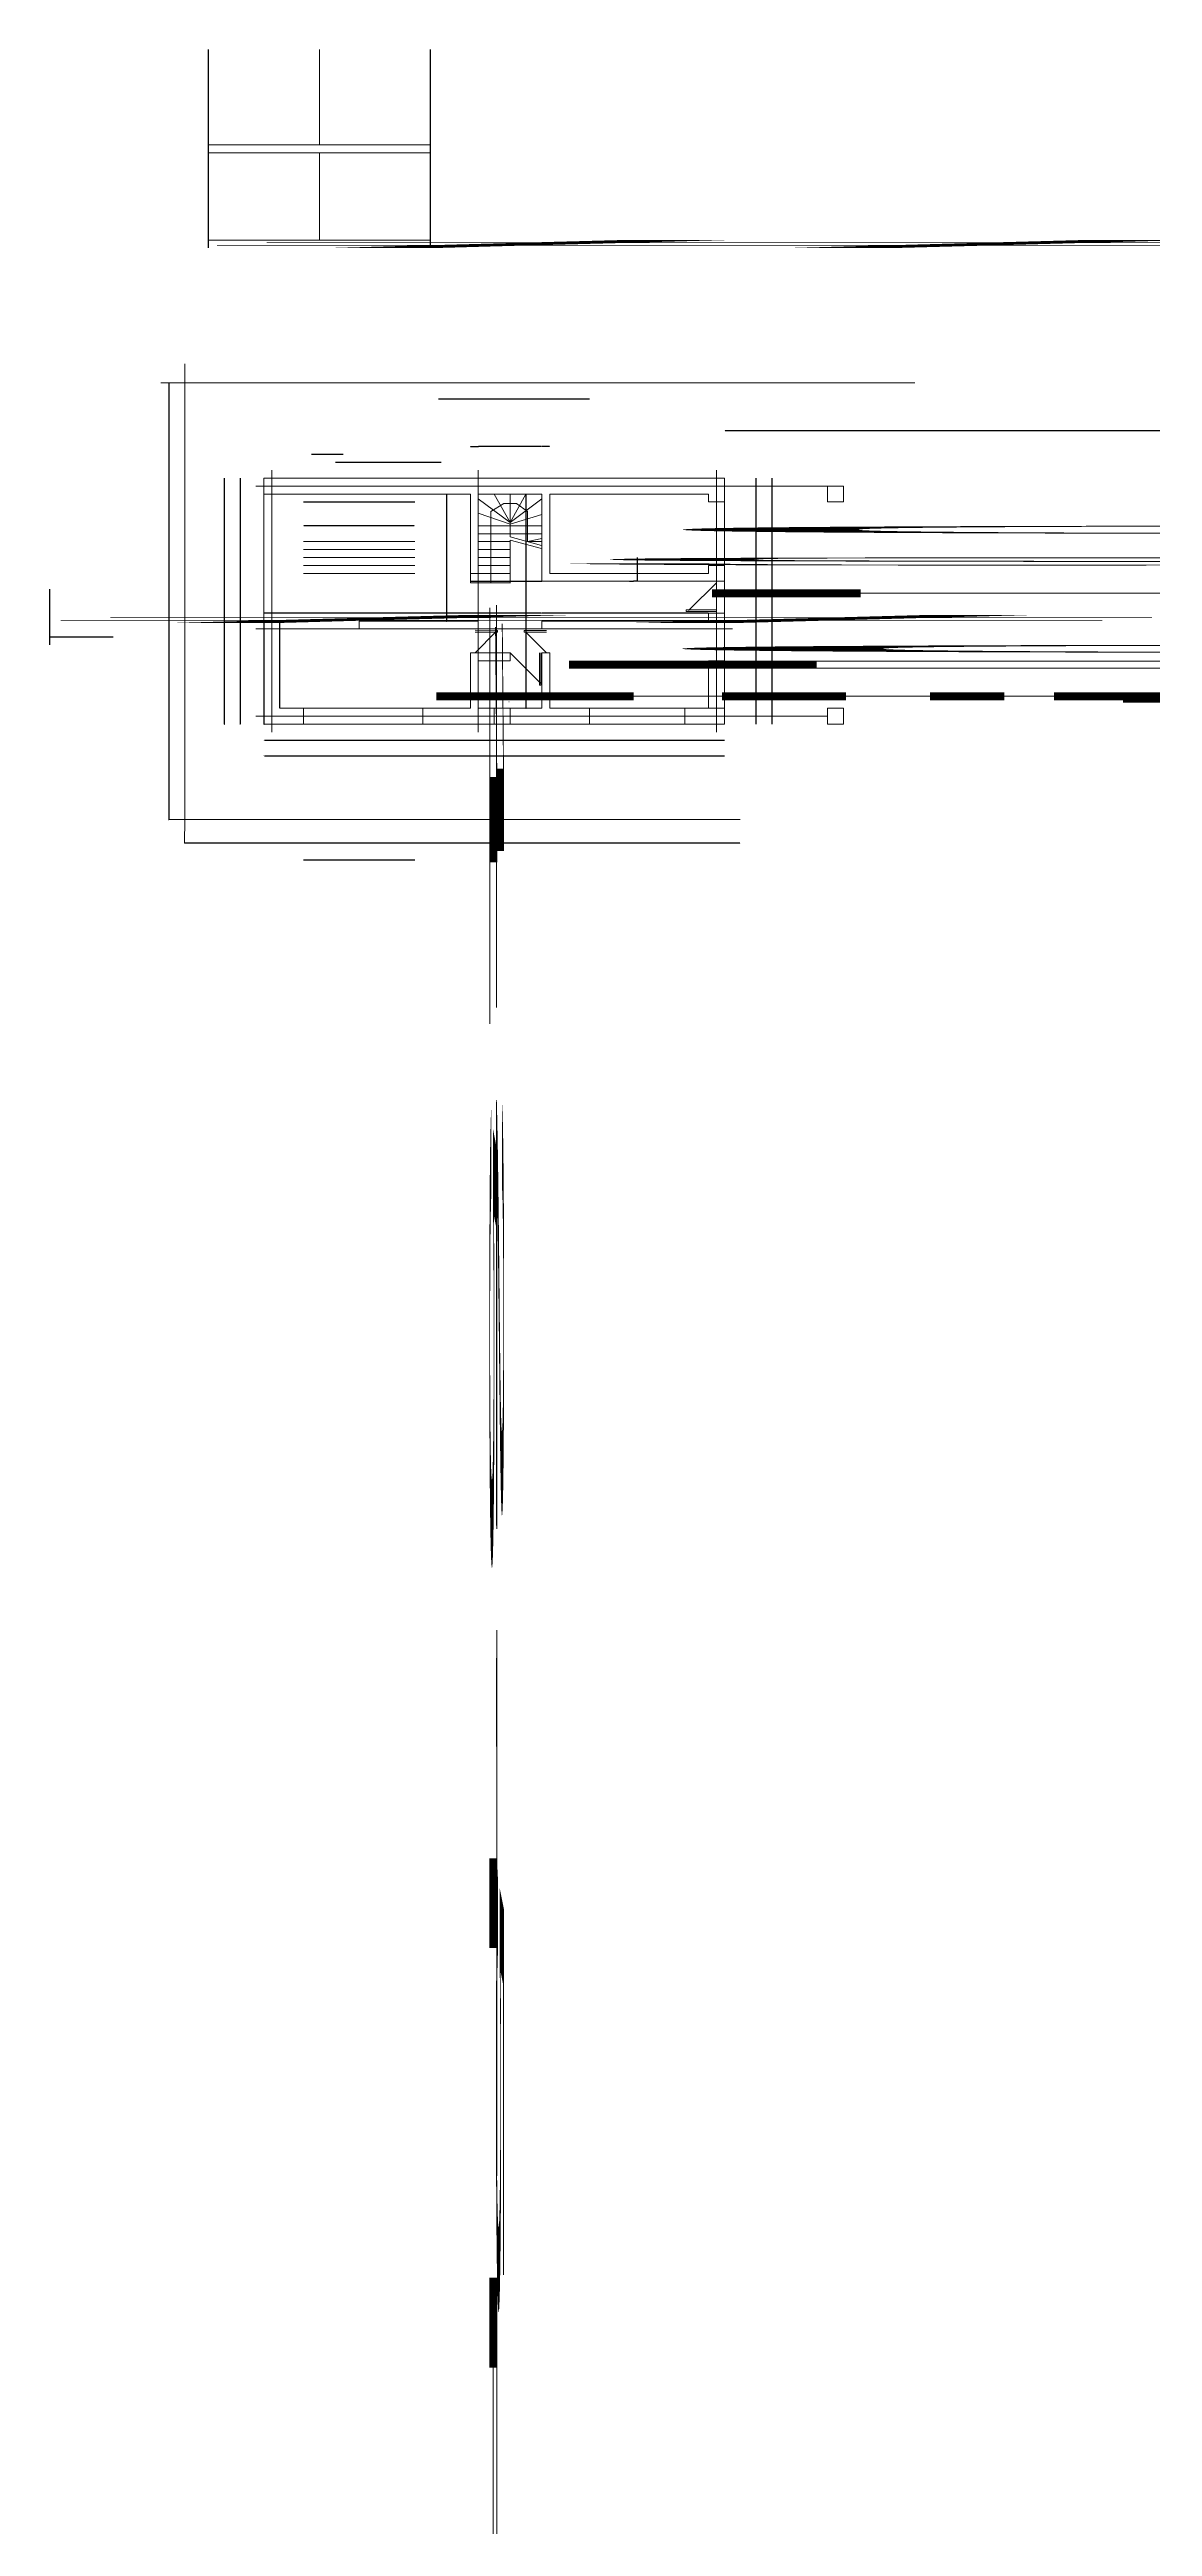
# Model space of a CAD drawing. Header units: metres. Extents: x -550 to 229257, y -13879 to 1725.
# Drawn here: x -550 to 2923, y -6077 to 1725 of the extents above; entities that cross this region are included whole.
import ezdxf

# ---------------------------------------------------------------- set-up
doc = ezdxf.new("R2010")
doc.units = ezdxf.units.M
for name, pattern in [('DashDotLarge', [21, 10, 1, 10]), ('Dashed', [10, 10]), ('Dotted', [10, 10])]:
    doc.linetypes.add(name, pattern=pattern)
for name, color, linetype, lineweight, true_color in [('above', 7, 'Dotted', 9, 0x00e7cc), ('annotations', 7, 'Continuous', 5, 0x00e3c1), ('axes', 7, 'DashDotLarge', 5, 0xe80000), ('below', 7, 'Dashed', 9, 0xf3ae00), ('construction', 7, 'Dashed', 5, 0x550000), ('cutouts', 7, 'Continuous', 15, 0xfac400), ('dims', 7, 'Continuous', 5, 0x00a38b), ('layout', 7, 'Continuous', 9, 0x000000), ('visible', 7, 'Continuous', 9, 0x00d83d)]:
    doc.layers.add(name, color=color, linetype=linetype, lineweight=lineweight, true_color=true_color)
doc.dimstyles.get("Standard").update_dxf_attribs({"dimtxt": 2.5, "dimasz": 2.5, "dimexe": 1.25, "dimexo": 0.625, "dimtad": 1, "dimcen": 2.5, "dimazin": 3, "dimtfac": 1, "dimtmove": 0, "dimatfit": 3})

# ---------------------------------------------------------------- blocks, each defined once
blk = doc.blocks.new('_CLOSEDFILLED')
at = {"color": 0, "linetype": 'BYBLOCK'}
blk.add_solid([(-1, 0), (0, 0), (-1, 0)], dxfattribs=at)
blk = doc.blocks.new('*D2')
for p, q in [((174.75, -213), (174.5, -213)), ((175, -213), (175, -213)), ((175, -350), (175, -213)), ((175, -213), (175, -213)), ((175.25, -213), (175.5, -213))]:
    blk.add_line(p, q)
at = {"layer": 'Defpoints'}
for p in [(175, -213), (175, -213), (175, -350)]:
    blk.add_point(p, dxfattribs=at)
at = {"xscale": 0.25, "yscale": 0.25}
blk.add_blockref('_CLOSEDFILLED', (175, -213), dxfattribs=at)
at = {"xscale": 0.25, "yscale": 0.25, "rotation": 180}
blk.add_blockref('_CLOSEDFILLED', (175, -213), dxfattribs=at)
at = {"insert": (175, -350), "char_height": 1, "attachment_point": 5}
blk.add_mtext('0', dxfattribs=at)
blk = doc.blocks.new('*D4')
for p, q in [((125, -75), (125, -238)), ((124.75, -238), (124.5, -238)), ((125, -238), (125, -238)), ((125, -238), (125, -238)), ((125.25, -238), (125.5, -238))]:
    blk.add_line(p, q)
at = {"layer": 'Defpoints'}
for p in [(125, -75), (125, -238), (125, -238)]:
    blk.add_point(p, dxfattribs=at)
at = {"xscale": 0.25, "yscale": 0.25}
blk.add_blockref('_CLOSEDFILLED', (125, -238), dxfattribs=at)
at = {"xscale": 0.25, "yscale": 0.25, "rotation": 180}
blk.add_blockref('_CLOSEDFILLED', (125, -238), dxfattribs=at)
at = {"insert": (125, -75), "char_height": 1, "attachment_point": 5}
blk.add_mtext('0', dxfattribs=at)
blk = doc.blocks.new('*D6')
for p, q in [((1575, 525), (1575, 525)), ((1577, 525), (4525.25, 525)), ((4525, 525), (4525, 525))]:
    blk.add_line(p, q)
at = {"layer": 'Defpoints'}
for p in [(1575, 525), (4525, 525), (4525, 525)]:
    blk.add_point(p, dxfattribs=at)
at = {"xscale": 0.25, "yscale": 0.25}
blk.add_blockref('_CLOSEDFILLED', (1575, 525), dxfattribs=at)
at = {"xscale": 0.25, "yscale": 0.25, "rotation": 180}
blk.add_blockref('_CLOSEDFILLED', (4525, 525), dxfattribs=at)
at = {"insert": (1575, 525), "char_height": 1, "attachment_point": 5}
blk.add_mtext('2950', dxfattribs=at)
blk = doc.blocks.new('*D7')
for p, q in [((1000, 475), (1000, 475)), ((1024, 475), (1000.25, 475)), ((1025, 475), (1025, 475))]:
    blk.add_line(p, q)
at = {"layer": 'Defpoints'}
for p in [(1000, 475), (1000, 475), (1025, 475)]:
    blk.add_point(p, dxfattribs=at)
at = {"xscale": 0.25, "yscale": 0.25, "rotation": 180}
blk.add_blockref('_CLOSEDFILLED', (1000, 475), dxfattribs=at)
at = {"xscale": 0.25, "yscale": 0.25}
blk.add_blockref('_CLOSEDFILLED', (1025, 475), dxfattribs=at)
at = {"insert": (1025, 475), "char_height": 1, "attachment_point": 5}
blk.add_mtext('25', dxfattribs=at)
blk = doc.blocks.new('*D8')
for p, q in [((125, -238), (125, -400)), ((124.75, -400), (124.5, -400)), ((125, -400), (125, -400)), ((125, -400), (125, -400)), ((125.25, -400), (125.5, -400))]:
    blk.add_line(p, q)
at = {"layer": 'Defpoints'}
for p in [(125, -238), (125, -400), (125, -400)]:
    blk.add_point(p, dxfattribs=at)
at = {"xscale": 0.25, "yscale": 0.25}
blk.add_blockref('_CLOSEDFILLED', (125, -400), dxfattribs=at)
at = {"xscale": 0.25, "yscale": 0.25, "rotation": 180}
blk.add_blockref('_CLOSEDFILLED', (125, -400), dxfattribs=at)
at = {"insert": (125, -238), "char_height": 1, "attachment_point": 5}
blk.add_mtext('0', dxfattribs=at)
blk = doc.blocks.new('*D9')
for p, q in [((1000, 475), (1000, 475)), ((1024, 475), (1000.25, 475)), ((1025, 475), (1025, 475))]:
    blk.add_line(p, q)
at = {"layer": 'Defpoints'}
for p in [(1000, 475), (1000, 475), (1025, 475)]:
    blk.add_point(p, dxfattribs=at)
at = {"xscale": 0.25, "yscale": 0.25, "rotation": 180}
blk.add_blockref('_CLOSEDFILLED', (1000, 475), dxfattribs=at)
at = {"xscale": 0.25, "yscale": 0.25}
blk.add_blockref('_CLOSEDFILLED', (1025, 475), dxfattribs=at)
at = {"insert": (1025, 475), "char_height": 1, "attachment_point": 5}
blk.add_mtext('25', dxfattribs=at)
blk = doc.blocks.new('*D10')
for p, q in [((800, 475), (800, 475)), ((998.5, 475), (800.25, 475)), ((1000, 475), (1000, 475))]:
    blk.add_line(p, q)
at = {"layer": 'Defpoints'}
for p in [(800, 475), (800, 475), (1000, 475)]:
    blk.add_point(p, dxfattribs=at)
at = {"xscale": 0.25, "yscale": 0.25, "rotation": 180}
blk.add_blockref('_CLOSEDFILLED', (800, 475), dxfattribs=at)
at = {"xscale": 0.25, "yscale": 0.25}
blk.add_blockref('_CLOSEDFILLED', (1000, 475), dxfattribs=at)
at = {"insert": (1000, 475), "char_height": 1, "attachment_point": 5}
blk.add_mtext('200', dxfattribs=at)
blk = doc.blocks.new('*D12')
for p, q in [((174.75, -213), (174.5, -213)), ((175, -213), (175, -213)), ((175, -350), (175, -213)), ((175, -213), (175, -213)), ((175.25, -213), (175.5, -213))]:
    blk.add_line(p, q)
at = {"layer": 'Defpoints'}
for p in [(175, -213), (175, -213), (175, -350)]:
    blk.add_point(p, dxfattribs=at)
at = {"xscale": 0.25, "yscale": 0.25}
blk.add_blockref('_CLOSEDFILLED', (175, -213), dxfattribs=at)
at = {"xscale": 0.25, "yscale": 0.25, "rotation": 180}
blk.add_blockref('_CLOSEDFILLED', (175, -213), dxfattribs=at)
at = {"insert": (175, -350), "char_height": 1, "attachment_point": 5}
blk.add_mtext('0', dxfattribs=at)
blk = doc.blocks.new('*D13')
for p, q in [((775, 475), (775, 475)), ((776, 475), (800.25, 475)), ((800, 475), (800, 475))]:
    blk.add_line(p, q)
at = {"layer": 'Defpoints'}
for p in [(775, 475), (800, 475), (800, 475)]:
    blk.add_point(p, dxfattribs=at)
at = {"xscale": 0.25, "yscale": 0.25}
blk.add_blockref('_CLOSEDFILLED', (775, 475), dxfattribs=at)
at = {"xscale": 0.25, "yscale": 0.25, "rotation": 180}
blk.add_blockref('_CLOSEDFILLED', (800, 475), dxfattribs=at)
at = {"insert": (775, 475), "char_height": 1, "attachment_point": 5}
blk.add_mtext('25', dxfattribs=at)
blk = doc.blocks.new('*D14')
for p, q in [((775, 50), (775, 50)), ((776, 50), (800.25, 50)), ((800, 50), (800, 50))]:
    blk.add_line(p, q)
at = {"layer": 'Defpoints'}
for p in [(775, 50), (800, 50), (800, 50)]:
    blk.add_point(p, dxfattribs=at)
at = {"xscale": 0.25, "yscale": 0.25}
blk.add_blockref('_CLOSEDFILLED', (775, 50), dxfattribs=at)
at = {"xscale": 0.25, "yscale": 0.25, "rotation": 180}
blk.add_blockref('_CLOSEDFILLED', (800, 50), dxfattribs=at)
at = {"insert": (775, 50), "char_height": 1, "attachment_point": 5}
blk.add_mtext('25', dxfattribs=at)
blk = doc.blocks.new('*D15')
for p, q in [((174.75, -75), (174.5, -75)), ((175, -75), (175, -75)), ((175, -213), (175, -75)), ((175, -75), (175, -75)), ((175.25, -75), (175.5, -75))]:
    blk.add_line(p, q)
at = {"layer": 'Defpoints'}
for p in [(175, -75), (175, -75), (175, -213)]:
    blk.add_point(p, dxfattribs=at)
at = {"xscale": 0.25, "yscale": 0.25}
blk.add_blockref('_CLOSEDFILLED', (175, -75), dxfattribs=at)
at = {"xscale": 0.25, "yscale": 0.25, "rotation": 180}
blk.add_blockref('_CLOSEDFILLED', (175, -75), dxfattribs=at)
at = {"insert": (175, -213), "char_height": 1, "attachment_point": 5}
blk.add_mtext('0', dxfattribs=at)
blk = doc.blocks.new('*D16')
for p, q in [((800, 50), (800, 50)), ((801.5, 50), (900.25, 50)), ((900, 50), (900, 50))]:
    blk.add_line(p, q)
at = {"layer": 'Defpoints'}
for p in [(800, 50), (900, 50), (900, 50)]:
    blk.add_point(p, dxfattribs=at)
at = {"xscale": 0.25, "yscale": 0.25}
blk.add_blockref('_CLOSEDFILLED', (800, 50), dxfattribs=at)
at = {"xscale": 0.25, "yscale": 0.25, "rotation": 180}
blk.add_blockref('_CLOSEDFILLED', (900, 50), dxfattribs=at)
at = {"insert": (800, 50), "char_height": 1, "attachment_point": 5}
blk.add_mtext('100', dxfattribs=at)
blk = doc.blocks.new('*D17')
for p, q in [((900, 50), (900, 50)), ((901.5, 50), (1000.25, 50)), ((1000, 50), (1000, 50))]:
    blk.add_line(p, q)
at = {"layer": 'Defpoints'}
for p in [(900, 50), (1000, 50), (1000, 50)]:
    blk.add_point(p, dxfattribs=at)
at = {"xscale": 0.25, "yscale": 0.25}
blk.add_blockref('_CLOSEDFILLED', (900, 50), dxfattribs=at)
at = {"xscale": 0.25, "yscale": 0.25, "rotation": 180}
blk.add_blockref('_CLOSEDFILLED', (1000, 50), dxfattribs=at)
at = {"insert": (900, 50), "char_height": 1, "attachment_point": 5}
blk.add_mtext('100', dxfattribs=at)
blk = doc.blocks.new('*D20')
for p, q in [((1674.75, -100), (1674.5, -100)), ((1675, -100), (1675, -100)), ((1675, -200), (1675, -100)), ((1675, -100), (1675, -100)), ((1675.25, -100), (1675.5, -100))]:
    blk.add_line(p, q)
at = {"layer": 'Defpoints'}
for p in [(1675, -100), (1675, -100), (1675, -200)]:
    blk.add_point(p, dxfattribs=at)
at = {"layer": 'dims', "xscale": 0.25, "yscale": 0.25}
blk.add_blockref('_CLOSEDFILLED', (1675, -100), dxfattribs=at)
at = {"layer": 'dims', "xscale": 0.25, "yscale": 0.25, "rotation": 180}
blk.add_blockref('_CLOSEDFILLED', (1675, -100), dxfattribs=at)
at = {"layer": 'dims', "insert": (1675, -200), "char_height": 1, "attachment_point": 5}
blk.add_mtext('0', dxfattribs=at)
blk = doc.blocks.new('*D21')
for p, q in [((49.75, 325), (49.5, 325)), ((50, 375), (50, 325)), ((50, 325), (50, 325)), ((50, 325), (50, 325)), ((50.25, 325), (50.5, 325))]:
    blk.add_line(p, q)
at = {"layer": 'Defpoints'}
for p in [(50, 375), (50, 325), (50, 325)]:
    blk.add_point(p, dxfattribs=at)
at = {"layer": 'dims', "xscale": 0.25, "yscale": 0.25}
blk.add_blockref('_CLOSEDFILLED', (50, 325), dxfattribs=at)
at = {"layer": 'dims', "xscale": 0.25, "yscale": 0.25, "rotation": 180}
blk.add_blockref('_CLOSEDFILLED', (50, 325), dxfattribs=at)
at = {"layer": 'dims', "insert": (50, 375), "char_height": 1, "attachment_point": 5}
blk.add_mtext('0', dxfattribs=at)
blk = doc.blocks.new('*D22')
for p, q in [((800, -50), (800, -50)), ((998.5, -50), (800.25, -50)), ((1000, -50), (1000, -50))]:
    blk.add_line(p, q)
at = {"layer": 'Defpoints'}
for p in [(800, -50), (800, -50), (1000, -50)]:
    blk.add_point(p, dxfattribs=at)
at = {"layer": 'dims', "xscale": 0.25, "yscale": 0.25, "rotation": 180}
blk.add_blockref('_CLOSEDFILLED', (800, -50), dxfattribs=at)
at = {"layer": 'dims', "xscale": 0.25, "yscale": 0.25}
blk.add_blockref('_CLOSEDFILLED', (1000, -50), dxfattribs=at)
at = {"layer": 'dims', "insert": (1000, -50), "char_height": 1, "attachment_point": 5}
blk.add_mtext('200', dxfattribs=at)
blk = doc.blocks.new('*D23')
for p, q in [((625, -450), (625, -450)), ((626.5, -450), (1575.25, -450)), ((1575, -450), (1575, -450))]:
    blk.add_line(p, q)
at = {"layer": 'Defpoints'}
for p in [(625, -450), (1575, -450), (1575, -450)]:
    blk.add_point(p, dxfattribs=at)
at = {"layer": 'dims', "xscale": 0.25, "yscale": 0.25}
blk.add_blockref('_CLOSEDFILLED', (625, -450), dxfattribs=at)
at = {"layer": 'dims', "xscale": 0.25, "yscale": 0.25, "rotation": 180}
blk.add_blockref('_CLOSEDFILLED', (1575, -450), dxfattribs=at)
at = {"layer": 'dims', "insert": (625, -450), "char_height": 1, "attachment_point": 5}
blk.add_mtext('950', dxfattribs=at)
blk = doc.blocks.new('*D24')
for p, q in [((1674.75, -50), (1674.5, -50)), ((1675, -50), (1675, -50)), ((1675, -100), (1675, -50)), ((1675, -50), (1675, -50)), ((1675.25, -50), (1675.5, -50))]:
    blk.add_line(p, q)
at = {"layer": 'Defpoints'}
for p in [(1675, -50), (1675, -50), (1675, -100)]:
    blk.add_point(p, dxfattribs=at)
at = {"layer": 'dims', "xscale": 0.25, "yscale": 0.25}
blk.add_blockref('_CLOSEDFILLED', (1675, -50), dxfattribs=at)
at = {"layer": 'dims', "xscale": 0.25, "yscale": 0.25, "rotation": 180}
blk.add_blockref('_CLOSEDFILLED', (1675, -50), dxfattribs=at)
at = {"layer": 'dims', "insert": (1675, -100), "char_height": 1, "attachment_point": 5}
blk.add_mtext('0', dxfattribs=at)
blk = doc.blocks.new('*D25')
for p, q in [((425, -50), (425, -50)), ((798.5, -50), (425.25, -50)), ((800, -50), (800, -50))]:
    blk.add_line(p, q)
at = {"layer": 'Defpoints'}
for p in [(425, -50), (425, -50), (800, -50)]:
    blk.add_point(p, dxfattribs=at)
at = {"layer": 'dims', "xscale": 0.25, "yscale": 0.25, "rotation": 180}
blk.add_blockref('_CLOSEDFILLED', (425, -50), dxfattribs=at)
at = {"layer": 'dims', "xscale": 0.25, "yscale": 0.25}
blk.add_blockref('_CLOSEDFILLED', (800, -50), dxfattribs=at)
at = {"layer": 'dims', "insert": (800, -50), "char_height": 1, "attachment_point": 5}
blk.add_mtext('375', dxfattribs=at)
blk = doc.blocks.new('*D26')
for p, q in [((949.75, -200), (949.5, -200)), ((950, -175), (950, -200)), ((950, -200), (950, -200)), ((950, -200), (950, -200)), ((950.25, -200), (950.5, -200))]:
    blk.add_line(p, q)
at = {"layer": 'Defpoints'}
for p in [(950, -175), (950, -200), (950, -200)]:
    blk.add_point(p, dxfattribs=at)
at = {"layer": 'dims', "xscale": 0.25, "yscale": 0.25}
blk.add_blockref('_CLOSEDFILLED', (950, -200), dxfattribs=at)
at = {"layer": 'dims', "xscale": 0.25, "yscale": 0.25, "rotation": 180}
blk.add_blockref('_CLOSEDFILLED', (950, -200), dxfattribs=at)
at = {"layer": 'dims', "insert": (950, -175), "char_height": 1, "attachment_point": 5}
blk.add_mtext('0', dxfattribs=at)
blk = doc.blocks.new('*D27')
for p, q in [((1674.75, 300), (1674.5, 300)), ((1675, 300), (1675, 300)), ((1675, 100), (1675, 300)), ((1675, 300), (1675, 300)), ((1675.25, 300), (1675.5, 300))]:
    blk.add_line(p, q)
at = {"layer": 'Defpoints'}
for p in [(1675, 300), (1675, 300), (1675, 100)]:
    blk.add_point(p, dxfattribs=at)
at = {"layer": 'dims', "xscale": 0.25, "yscale": 0.25}
blk.add_blockref('_CLOSEDFILLED', (1675, 300), dxfattribs=at)
at = {"layer": 'dims', "xscale": 0.25, "yscale": 0.25, "rotation": 180}
blk.add_blockref('_CLOSEDFILLED', (1675, 300), dxfattribs=at)
at = {"layer": 'dims', "insert": (1675, 100), "char_height": 1, "attachment_point": 5}
blk.add_mtext('0', dxfattribs=at)
blk = doc.blocks.new('*D28')
for p, q in [((0, 375), (0, -400)), ((-0.25, -400), (-0.5, -400)), ((0, -400), (0, -400)), ((0, -400), (0, -400)), ((0.25, -400), (0.5, -400))]:
    blk.add_line(p, q)
at = {"layer": 'Defpoints'}
for p in [(0, 375), (0, -400), (0, -400)]:
    blk.add_point(p, dxfattribs=at)
at = {"layer": 'dims', "xscale": 0.25, "yscale": 0.25}
blk.add_blockref('_CLOSEDFILLED', (0, -400), dxfattribs=at)
at = {"layer": 'dims', "xscale": 0.25, "yscale": 0.25, "rotation": 180}
blk.add_blockref('_CLOSEDFILLED', (0, -400), dxfattribs=at)
at = {"layer": 'dims', "insert": (0, 375), "char_height": 1, "attachment_point": 5}
blk.add_mtext('0', dxfattribs=at)
blk = doc.blocks.new('*D29')
for p, q in [((125, -500), (125, -500)), ((127, -500), (1575.25, -500)), ((1575, -500), (1575, -500))]:
    blk.add_line(p, q)
at = {"layer": 'Defpoints'}
for p in [(125, -500), (1575, -500), (1575, -500)]:
    blk.add_point(p, dxfattribs=at)
at = {"layer": 'dims', "xscale": 0.25, "yscale": 0.25}
blk.add_blockref('_CLOSEDFILLED', (125, -500), dxfattribs=at)
at = {"layer": 'dims', "xscale": 0.25, "yscale": 0.25, "rotation": 180}
blk.add_blockref('_CLOSEDFILLED', (1575, -500), dxfattribs=at)
at = {"layer": 'dims', "insert": (125, -500), "char_height": 1, "attachment_point": 5}
blk.add_mtext('1450', dxfattribs=at)
blk = doc.blocks.new('*D30')
for p, q in [((1000, -50), (1000, -50)), ((1523.5, -50), (1000.25, -50)), ((1525, -50), (1525, -50))]:
    blk.add_line(p, q)
at = {"layer": 'Defpoints'}
for p in [(1000, -50), (1000, -50), (1525, -50)]:
    blk.add_point(p, dxfattribs=at)
at = {"layer": 'dims', "xscale": 0.25, "yscale": 0.25, "rotation": 180}
blk.add_blockref('_CLOSEDFILLED', (1000, -50), dxfattribs=at)
at = {"layer": 'dims', "xscale": 0.25, "yscale": 0.25}
blk.add_blockref('_CLOSEDFILLED', (1525, -50), dxfattribs=at)
at = {"layer": 'dims', "insert": (1525, -50), "char_height": 1, "attachment_point": 5}
blk.add_mtext('525', dxfattribs=at)
blk = doc.blocks.new('*D31')
for p, q in [((950, 325), (950, 50)), ((949.75, 50), (949.5, 50)), ((950, 50), (950, 50)), ((950, 50), (950, 50)), ((950.25, 50), (950.5, 50))]:
    blk.add_line(p, q)
at = {"layer": 'Defpoints'}
for p in [(950, 325), (950, 50), (950, 50)]:
    blk.add_point(p, dxfattribs=at)
at = {"layer": 'dims', "xscale": 0.25, "yscale": 0.25}
blk.add_blockref('_CLOSEDFILLED', (950, 50), dxfattribs=at)
at = {"layer": 'dims', "xscale": 0.25, "yscale": 0.25, "rotation": 180}
blk.add_blockref('_CLOSEDFILLED', (950, 50), dxfattribs=at)
at = {"layer": 'dims', "insert": (950, 325), "char_height": 1, "attachment_point": 5}
blk.add_mtext('0', dxfattribs=at)
blk = doc.blocks.new('*D32')
for p, q in [((1724.75, 375), (1724.5, 375)), ((1725, 375), (1725, 375)), ((1725, -400), (1725, 375)), ((1725, 375), (1725, 375)), ((1725.25, 375), (1725.5, 375))]:
    blk.add_line(p, q)
at = {"layer": 'Defpoints'}
for p in [(1725, 375), (1725, 375), (1725, -400)]:
    blk.add_point(p, dxfattribs=at)
at = {"layer": 'dims', "xscale": 0.25, "yscale": 0.25}
blk.add_blockref('_CLOSEDFILLED', (1725, 375), dxfattribs=at)
at = {"layer": 'dims', "xscale": 0.25, "yscale": 0.25, "rotation": 180}
blk.add_blockref('_CLOSEDFILLED', (1725, 375), dxfattribs=at)
at = {"layer": 'dims', "insert": (1725, -400), "char_height": 1, "attachment_point": 5}
blk.add_mtext('0', dxfattribs=at)
blk = doc.blocks.new('*D33')
for p, q in [((1674.75, -350), (1674.5, -350)), ((1675, -350), (1675, -350)), ((1675, -400), (1675, -350)), ((1675, -350), (1675, -350)), ((1675.25, -350), (1675.5, -350))]:
    blk.add_line(p, q)
at = {"layer": 'Defpoints'}
for p in [(1675, -350), (1675, -350), (1675, -400)]:
    blk.add_point(p, dxfattribs=at)
at = {"layer": 'dims', "xscale": 0.25, "yscale": 0.25}
blk.add_blockref('_CLOSEDFILLED', (1675, -350), dxfattribs=at)
at = {"layer": 'dims', "xscale": 0.25, "yscale": 0.25, "rotation": 180}
blk.add_blockref('_CLOSEDFILLED', (1675, -350), dxfattribs=at)
at = {"layer": 'dims', "insert": (1675, -400), "char_height": 1, "attachment_point": 5}
blk.add_mtext('0', dxfattribs=at)
blk = doc.blocks.new('*D34')
for p, q in [((1674.75, 50), (1674.5, 50)), ((1675, 50), (1675, 50)), ((1675, -50), (1675, 50)), ((1675, 50), (1675, 50)), ((1675.25, 50), (1675.5, 50))]:
    blk.add_line(p, q)
at = {"layer": 'Defpoints'}
for p in [(1675, 50), (1675, 50), (1675, -50)]:
    blk.add_point(p, dxfattribs=at)
at = {"layer": 'dims', "xscale": 0.25, "yscale": 0.25}
blk.add_blockref('_CLOSEDFILLED', (1675, 50), dxfattribs=at)
at = {"layer": 'dims', "xscale": 0.25, "yscale": 0.25, "rotation": 180}
blk.add_blockref('_CLOSEDFILLED', (1675, 50), dxfattribs=at)
at = {"layer": 'dims', "insert": (1675, -50), "char_height": 1, "attachment_point": 5}
blk.add_mtext('0', dxfattribs=at)
blk = doc.blocks.new('*D35')
for p, q in [((950, -100), (950, -175)), ((949.75, -175), (949.5, -175)), ((950, -175), (950, -175)), ((950, -175), (950, -175)), ((950.25, -175), (950.5, -175))]:
    blk.add_line(p, q)
at = {"layer": 'Defpoints'}
for p in [(950, -100), (950, -175), (950, -175)]:
    blk.add_point(p, dxfattribs=at)
at = {"layer": 'dims', "xscale": 0.25, "yscale": 0.25}
blk.add_blockref('_CLOSEDFILLED', (950, -175), dxfattribs=at)
at = {"layer": 'dims', "xscale": 0.25, "yscale": 0.25, "rotation": 180}
blk.add_blockref('_CLOSEDFILLED', (950, -175), dxfattribs=at)
at = {"layer": 'dims', "insert": (950, -100), "char_height": 1, "attachment_point": 5}
blk.add_mtext('0', dxfattribs=at)
blk = doc.blocks.new('*D36')
for p, q in [((250, -450), (250, -450)), ((251.5, -450), (625.25, -450)), ((625, -450), (625, -450))]:
    blk.add_line(p, q)
at = {"layer": 'Defpoints'}
for p in [(250, -450), (625, -450), (625, -450)]:
    blk.add_point(p, dxfattribs=at)
at = {"layer": 'dims', "xscale": 0.25, "yscale": 0.25}
blk.add_blockref('_CLOSEDFILLED', (250, -450), dxfattribs=at)
at = {"layer": 'dims', "xscale": 0.25, "yscale": 0.25, "rotation": 180}
blk.add_blockref('_CLOSEDFILLED', (625, -450), dxfattribs=at)
at = {"layer": 'dims', "insert": (250, -450), "char_height": 1, "attachment_point": 5}
blk.add_mtext('375', dxfattribs=at)
blk = doc.blocks.new('*D37')
for p, q in [((1674.75, 100), (1674.5, 100)), ((1675, 100), (1675, 100)), ((1675, 50), (1675, 100)), ((1675, 100), (1675, 100)), ((1675.25, 100), (1675.5, 100))]:
    blk.add_line(p, q)
at = {"layer": 'Defpoints'}
for p in [(1675, 100), (1675, 100), (1675, 50)]:
    blk.add_point(p, dxfattribs=at)
at = {"layer": 'dims', "xscale": 0.25, "yscale": 0.25}
blk.add_blockref('_CLOSEDFILLED', (1675, 100), dxfattribs=at)
at = {"layer": 'dims', "xscale": 0.25, "yscale": 0.25, "rotation": 180}
blk.add_blockref('_CLOSEDFILLED', (1675, 100), dxfattribs=at)
at = {"layer": 'dims', "insert": (1675, 50), "char_height": 1, "attachment_point": 5}
blk.add_mtext('0', dxfattribs=at)
blk = doc.blocks.new('*D38')
for p, q in [((1275, 50), (1275, 50)), ((1276, 50), (1288.25, 50)), ((1288, 50), (1288, 50))]:
    blk.add_line(p, q)
at = {"layer": 'Defpoints'}
for p in [(1275, 50), (1288, 50), (1288, 50)]:
    blk.add_point(p, dxfattribs=at)
at = {"layer": 'dims', "xscale": 0.25, "yscale": 0.25}
blk.add_blockref('_CLOSEDFILLED', (1275, 50), dxfattribs=at)
at = {"layer": 'dims', "xscale": 0.25, "yscale": 0.25, "rotation": 180}
blk.add_blockref('_CLOSEDFILLED', (1288, 50), dxfattribs=at)
at = {"layer": 'dims', "insert": (1275, 50), "char_height": 1, "attachment_point": 5}
blk.add_mtext('13', dxfattribs=at)
blk = doc.blocks.new('*D39')
for p, q in [((-125, -775), (-125, -775)), ((1624, -775), (-124.75, -775)), ((1626, -775), (1626, -775))]:
    blk.add_line(p, q)
at = {"layer": 'Defpoints'}
for p in [(-125, -775), (-125, -775), (1626, -775)]:
    blk.add_point(p, dxfattribs=at)
at = {"layer": 'dims', "xscale": 0.25, "yscale": 0.25, "rotation": 180}
blk.add_blockref('_CLOSEDFILLED', (-125, -775), dxfattribs=at)
at = {"layer": 'dims', "xscale": 0.25, "yscale": 0.25}
blk.add_blockref('_CLOSEDFILLED', (1626, -775), dxfattribs=at)
at = {"layer": 'dims', "insert": (1626, -775), "char_height": 1, "attachment_point": 5}
blk.add_mtext('1751', dxfattribs=at)
blk = doc.blocks.new('*D40')
for p, q in [((950, 50), (950, -100)), ((949.75, -100), (949.5, -100)), ((950, -100), (950, -100)), ((950, -100), (950, -100)), ((950.25, -100), (950.5, -100))]:
    blk.add_line(p, q)
at = {"layer": 'Defpoints'}
for p in [(950, 50), (950, -100), (950, -100)]:
    blk.add_point(p, dxfattribs=at)
at = {"layer": 'dims', "xscale": 0.25, "yscale": 0.25}
blk.add_blockref('_CLOSEDFILLED', (950, -100), dxfattribs=at)
at = {"layer": 'dims', "xscale": 0.25, "yscale": 0.25, "rotation": 180}
blk.add_blockref('_CLOSEDFILLED', (950, -100), dxfattribs=at)
at = {"layer": 'dims', "insert": (950, 50), "char_height": 1, "attachment_point": 5}
blk.add_mtext('0', dxfattribs=at)
blk = doc.blocks.new('*D41')
for p, q in [((700, 75), (700, -75)), ((699.75, -75), (699.5, -75)), ((700, -75), (700, -75)), ((700, -75), (700, -75)), ((700.25, -75), (700.5, -75))]:
    blk.add_line(p, q)
at = {"layer": 'Defpoints'}
for p in [(700, 75), (700, -75), (700, -75)]:
    blk.add_point(p, dxfattribs=at)
at = {"layer": 'dims', "xscale": 0.25, "yscale": 0.25}
blk.add_blockref('_CLOSEDFILLED', (700, -75), dxfattribs=at)
at = {"layer": 'dims', "xscale": 0.25, "yscale": 0.25, "rotation": 180}
blk.add_blockref('_CLOSEDFILLED', (700, -75), dxfattribs=at)
at = {"layer": 'dims', "insert": (700, 75), "char_height": 1, "attachment_point": 5}
blk.add_mtext('0', dxfattribs=at)
blk = doc.blocks.new('*D42')
for p, q in [((50, -75), (50, -400)), ((49.75, -400), (49.5, -400)), ((50, -400), (50, -400)), ((50, -400), (50, -400)), ((50.25, -400), (50.5, -400))]:
    blk.add_line(p, q)
at = {"layer": 'Defpoints'}
for p in [(50, -75), (50, -400), (50, -400)]:
    blk.add_point(p, dxfattribs=at)
at = {"layer": 'dims', "xscale": 0.25, "yscale": 0.25}
blk.add_blockref('_CLOSEDFILLED', (50, -400), dxfattribs=at)
at = {"layer": 'dims', "xscale": 0.25, "yscale": 0.25, "rotation": 180}
blk.add_blockref('_CLOSEDFILLED', (50, -400), dxfattribs=at)
at = {"layer": 'dims', "insert": (50, -75), "char_height": 1, "attachment_point": 5}
blk.add_mtext('0', dxfattribs=at)
blk = doc.blocks.new('*D43')
for p, q in [((175, -50), (175, -50)), ((423.5, -50), (175.25, -50)), ((425, -50), (425, -50))]:
    blk.add_line(p, q)
at = {"layer": 'Defpoints'}
for p in [(175, -50), (175, -50), (425, -50)]:
    blk.add_point(p, dxfattribs=at)
at = {"layer": 'dims', "xscale": 0.25, "yscale": 0.25, "rotation": 180}
blk.add_blockref('_CLOSEDFILLED', (175, -50), dxfattribs=at)
at = {"layer": 'dims', "xscale": 0.25, "yscale": 0.25}
blk.add_blockref('_CLOSEDFILLED', (425, -50), dxfattribs=at)
at = {"layer": 'dims', "insert": (425, -50), "char_height": 1, "attachment_point": 5}
blk.add_mtext('250', dxfattribs=at)
blk = doc.blocks.new('*D44')
for p, q in [((-174, 675), (-174, -700)), ((-175.25, -700), (-175.5, -700)), ((-175, -700), (-175, -700)), ((-175, -700), (-174, -700)), ((-173.75, -700), (-173.5, -700))]:
    blk.add_line(p, q)
at = {"layer": 'Defpoints'}
for p in [(-174, 675), (-175, -700), (-175, -700)]:
    blk.add_point(p, dxfattribs=at)
at = {"layer": 'dims', "xscale": 0.25, "yscale": 0.25}
blk.add_blockref('_CLOSEDFILLED', (-175, -700), dxfattribs=at)
at = {"layer": 'dims', "xscale": 0.25, "yscale": 0.25, "rotation": 180}
blk.add_blockref('_CLOSEDFILLED', (-174, -700), dxfattribs=at)
at = {"layer": 'dims', "insert": (-174, 675), "char_height": 1, "attachment_point": 5}
blk.add_mtext('1', dxfattribs=at)
blk = doc.blocks.new('*D45')
for p, q in [((125, -50), (125, -50)), ((174, -50), (125.25, -50)), ((175, -50), (175, -50))]:
    blk.add_line(p, q)
at = {"layer": 'Defpoints'}
for p in [(125, -50), (125, -50), (175, -50)]:
    blk.add_point(p, dxfattribs=at)
at = {"layer": 'dims', "xscale": 0.25, "yscale": 0.25, "rotation": 180}
blk.add_blockref('_CLOSEDFILLED', (125, -50), dxfattribs=at)
at = {"layer": 'dims', "xscale": 0.25, "yscale": 0.25}
blk.add_blockref('_CLOSEDFILLED', (175, -50), dxfattribs=at)
at = {"layer": 'dims', "insert": (175, -50), "char_height": 1, "attachment_point": 5}
blk.add_mtext('50', dxfattribs=at)
blk = doc.blocks.new('*D46')
for p, q in [((1674.75, -200), (1674.5, -200)), ((1675, -200), (1675, -200)), ((1675, -350), (1675, -200)), ((1675, -200), (1675, -200)), ((1675.25, -200), (1675.5, -200))]:
    blk.add_line(p, q)
at = {"layer": 'Defpoints'}
for p in [(1675, -200), (1675, -200), (1675, -350)]:
    blk.add_point(p, dxfattribs=at)
at = {"layer": 'dims', "xscale": 0.25, "yscale": 0.25}
blk.add_blockref('_CLOSEDFILLED', (1675, -200), dxfattribs=at)
at = {"layer": 'dims', "xscale": 0.25, "yscale": 0.25, "rotation": 180}
blk.add_blockref('_CLOSEDFILLED', (1675, -200), dxfattribs=at)
at = {"layer": 'dims', "insert": (1675, -350), "char_height": 1, "attachment_point": 5}
blk.add_mtext('0', dxfattribs=at)
blk = doc.blocks.new('*D47')
for p, q in [((1300, 125), (1300, 50)), ((1299.75, 50), (1299.5, 50)), ((1300, 50), (1300, 50)), ((1300, 50), (1300, 50)), ((1300.25, 50), (1300.5, 50))]:
    blk.add_line(p, q)
at = {"layer": 'Defpoints'}
for p in [(1300, 125), (1300, 50), (1300, 50)]:
    blk.add_point(p, dxfattribs=at)
at = {"layer": 'dims', "xscale": 0.25, "yscale": 0.25}
blk.add_blockref('_CLOSEDFILLED', (1300, 50), dxfattribs=at)
at = {"layer": 'dims', "xscale": 0.25, "yscale": 0.25, "rotation": 180}
blk.add_blockref('_CLOSEDFILLED', (1300, 50), dxfattribs=at)
at = {"layer": 'dims', "insert": (1300, 125), "char_height": 1, "attachment_point": 5}
blk.add_mtext('0', dxfattribs=at)
blk = doc.blocks.new('*D48')
for p, q in [((700, 325), (700, 75)), ((699.75, 75), (699.5, 75)), ((700, 75), (700, 75)), ((700, 75), (700, 75)), ((700.25, 75), (700.5, 75))]:
    blk.add_line(p, q)
at = {"layer": 'Defpoints'}
for p in [(700, 325), (700, 75), (700, 75)]:
    blk.add_point(p, dxfattribs=at)
at = {"layer": 'dims', "xscale": 0.25, "yscale": 0.25}
blk.add_blockref('_CLOSEDFILLED', (700, 75), dxfattribs=at)
at = {"layer": 'dims', "xscale": 0.25, "yscale": 0.25, "rotation": 180}
blk.add_blockref('_CLOSEDFILLED', (700, 75), dxfattribs=at)
at = {"layer": 'dims', "insert": (700, 325), "char_height": 1, "attachment_point": 5}
blk.add_mtext('0', dxfattribs=at)
blk = doc.blocks.new('*D49')
for p, q in [((250, 225), (250, 225)), ((598.5, 225), (250.25, 225)), ((600, 225), (600, 225))]:
    blk.add_line(p, q)
at = {"layer": 'Defpoints'}
for p in [(250, 225), (250, 225), (600, 225)]:
    blk.add_point(p, dxfattribs=at)
at = {"layer": 'dims', "xscale": 0.25, "yscale": 0.25, "rotation": 180}
blk.add_blockref('_CLOSEDFILLED', (250, 225), dxfattribs=at)
at = {"layer": 'dims', "xscale": 0.25, "yscale": 0.25}
blk.add_blockref('_CLOSEDFILLED', (600, 225), dxfattribs=at)
at = {"layer": 'dims', "insert": (600, 225), "char_height": 1, "attachment_point": 5}
blk.add_mtext('350', dxfattribs=at)
blk = doc.blocks.new('*D50')
for p, q in [((125, -450), (125, -450)), ((126.5, -450), (250.25, -450)), ((250, -450), (250, -450))]:
    blk.add_line(p, q)
at = {"layer": 'Defpoints'}
for p in [(125, -450), (250, -450), (250, -450)]:
    blk.add_point(p, dxfattribs=at)
at = {"layer": 'dims', "xscale": 0.25, "yscale": 0.25}
blk.add_blockref('_CLOSEDFILLED', (125, -450), dxfattribs=at)
at = {"layer": 'dims', "xscale": 0.25, "yscale": 0.25, "rotation": 180}
blk.add_blockref('_CLOSEDFILLED', (250, -450), dxfattribs=at)
at = {"layer": 'dims', "insert": (125, -450), "char_height": 1, "attachment_point": 5}
blk.add_mtext('125', dxfattribs=at)
blk = doc.blocks.new('*D51')
for p, q in [((1288, 50), (1288, 50)), ((1299, 50), (1288.25, 50)), ((1300, 50), (1300, 50))]:
    blk.add_line(p, q)
at = {"layer": 'Defpoints'}
for p in [(1288, 50), (1288, 50), (1300, 50)]:
    blk.add_point(p, dxfattribs=at)
at = {"layer": 'dims', "xscale": 0.25, "yscale": 0.25, "rotation": 180}
blk.add_blockref('_CLOSEDFILLED', (1288, 50), dxfattribs=at)
at = {"layer": 'dims', "xscale": 0.25, "yscale": 0.25}
blk.add_blockref('_CLOSEDFILLED', (1300, 50), dxfattribs=at)
at = {"layer": 'dims', "insert": (1300, 50), "char_height": 1, "attachment_point": 5}
blk.add_mtext('12', dxfattribs=at)
blk = doc.blocks.new('*D52')
for p, q in [((1674.75, 375), (1674.5, 375)), ((1675, 375), (1675, 375)), ((1675, 300), (1675, 375)), ((1675, 375), (1675, 375)), ((1675.25, 375), (1675.5, 375))]:
    blk.add_line(p, q)
at = {"layer": 'Defpoints'}
for p in [(1675, 375), (1675, 375), (1675, 300)]:
    blk.add_point(p, dxfattribs=at)
at = {"layer": 'dims', "xscale": 0.25, "yscale": 0.25}
blk.add_blockref('_CLOSEDFILLED', (1675, 375), dxfattribs=at)
at = {"layer": 'dims', "xscale": 0.25, "yscale": 0.25, "rotation": 180}
blk.add_blockref('_CLOSEDFILLED', (1675, 375), dxfattribs=at)
at = {"layer": 'dims', "insert": (1675, 300), "char_height": 1, "attachment_point": 5}
blk.add_mtext('0', dxfattribs=at)
blk = doc.blocks.new('*D53')
for p, q in [((50, 325), (50, -75)), ((49.75, -75), (49.5, -75)), ((50, -75), (50, -75)), ((50, -75), (50, -75)), ((50.25, -75), (50.5, -75))]:
    blk.add_line(p, q)
at = {"layer": 'Defpoints'}
for p in [(50, 325), (50, -75), (50, -75)]:
    blk.add_point(p, dxfattribs=at)
at = {"layer": 'dims', "xscale": 0.25, "yscale": 0.25}
blk.add_blockref('_CLOSEDFILLED', (50, -75), dxfattribs=at)
at = {"layer": 'dims', "xscale": 0.25, "yscale": 0.25, "rotation": 180}
blk.add_blockref('_CLOSEDFILLED', (50, -75), dxfattribs=at)
at = {"layer": 'dims', "insert": (50, 325), "char_height": 1, "attachment_point": 5}
blk.add_mtext('0', dxfattribs=at)
blk = doc.blocks.new('*D54')
for p, q in [((950, -200), (950, -350)), ((949.75, -350), (949.5, -350)), ((950, -350), (950, -350)), ((950, -350), (950, -350)), ((950.25, -350), (950.5, -350))]:
    blk.add_line(p, q)
at = {"layer": 'Defpoints'}
for p in [(950, -200), (950, -350), (950, -350)]:
    blk.add_point(p, dxfattribs=at)
at = {"layer": 'dims', "xscale": 0.25, "yscale": 0.25}
blk.add_blockref('_CLOSEDFILLED', (950, -350), dxfattribs=at)
at = {"layer": 'dims', "xscale": 0.25, "yscale": 0.25, "rotation": 180}
blk.add_blockref('_CLOSEDFILLED', (950, -350), dxfattribs=at)
at = {"layer": 'dims', "insert": (950, -200), "char_height": 1, "attachment_point": 5}
blk.add_mtext('0', dxfattribs=at)

msp = doc.modelspace()

# ---------------------------------------------------------------- linework, layer by layer
for p, q in [((-50, 1100), (-50, 1725)), ((650, 1100), (650, 1725)), ((675, 625), (1150, 625)), ((275, 450), (375, 450)), ((350, 425), (683, 425)), ((250, 300), (600, 300)), ((-550, 25), (-550, -150)), ((-550, -125), (-350, -125)), ((250, -827), (600, -827))]:
    msp.add_line(p, q)
at = {"layer": 'above'}
msp.add_line((250, 150), (600, 150), dxfattribs=at)
at = {"layer": 'annotations'}
for p, q in [((880, 295), (840, 270)), ((840, 270), (840, 45)), ((920, 295), (880, 295)), ((955, 270), (920, 295)), ((955, 175), (955, 270)), ((955, 175), (1000, 185)), ((860, -105), (790, -104)), ((790, -175), (855, -109)), ((790, -110), (860, -110)), ((860, -110), (860, -105)), ((945, -110), (945, -105)), ((945, -105), (1015, -105)), ((945, -110), (1015, -110)), ((1015, -175), (950, -110)), ((900, -175), (1000, -275)), ((993, -277), (993, -175)), ((997, -175), (997, -277)), ((997, -277), (993, -277))]:
    msp.add_line(p, q, dxfattribs=at)
at = {"layer": 'axes'}
for p, q in [((-124, 675), (-124, 735)), ((-200, 675), (-124, 675)), ((-124, -700), (-124, 675)), ((-124, 675), (2175, 675)), ((150, 350), (150, 400)), ((800, 350), (800, 400)), ((1550, 350), (1550, 400)), ((100, 350), (150, 350)), ((150, 350), (800, 350)), ((150, -100), (150, 350)), ((800, -100), (800, 350)), ((800, 350), (1550, 350)), ((1550, 350), (1600, 350)), ((1550, -100), (1550, 350)), ((1600, 350), (1900, 350)), ((100, -100), (150, -100)), ((150, -375), (150, -100)), ((150, -100), (800, -100)), ((800, -375), (800, -100)), ((800, -100), (1550, -100)), ((1550, -375), (1550, -100)), ((1550, -100), (1600, -100)), ((100, -375), (150, -375)), ((150, -425), (150, -375)), ((150, -375), (800, -375)), ((800, -425), (800, -375)), ((800, -375), (1550, -375)), ((1550, -425), (1550, -375)), ((1550, -375), (1600, -375)), ((1600, -375), (1901, -375)), ((-175, -700), (-124, -700)), ((-125, -775), (-124, -700)), ((-124, -700), (1625, -700))]:
    msp.add_line(p, q, dxfattribs=at)
at = {"layer": 'below'}
msp.add_line((250, 175), (600, 175), dxfattribs=at)
at = {"layer": 'construction'}
msp.add_line((250, 75), (600, 75), dxfattribs=at)
at = {"layer": 'cutouts'}
for p, q in [((125, 375), (1575, 375)), ((125, 325), (125, 375)), ((775, 325), (125, 325)), ((775, 75), (775, 325)), ((800, 325), (800, 75)), ((1000, 325), (800, 325)), ((1000, 50), (1000, 325)), ((1525, 325), (1025, 325)), ((1025, 325), (1025, 75)), ((1525, 300), (1525, 325)), ((1575, 300), (1575, 375)), ((1525, 300), (1575, 300)), ((900, 190), (999, 163)), ((250, 100), (600, 100)), ((1525, 100), (1575, 100)), ((1525, 75), (1525, 100)), ((1575, 50), (1575, 100)), ((775, 75), (800, 75)), ((1000, 50), (1575, 50)), ((1525, 75), (1025, 75)), ((175, -75), (125, -75)), ((125, -400), (125, -75)), ((175, -75), (175, -350)), ((425, -100), (425, -75)), ((800, -75), (425, -75)), ((800, -100), (800, -75)), ((1000, -75), (1000, -100)), ((1525, -75), (1000, -75)), ((1525, -50), (1575, -50)), ((1525, -75), (1525, -50)), ((1575, -100), (1575, -50)), ((800, -100), (425, -100)), ((1000, -100), (1575, -100)), ((775, -175), (900, -175)), ((775, -350), (775, -175)), ((800, -350), (800, -200)), ((800, -200), (900, -200)), ((900, -175), (900, -200)), ((1000, -175), (1000, -350)), ((1025, -175), (1000, -175)), ((1025, -175), (1025, -350)), ((175, -350), (250, -350)), ((250, -350), (250, -400)), ((625, -350), (775, -350)), ((625, -350), (625, -400)), ((800, -350), (850, -350)), ((850, -350), (850, -400)), ((896, -330), (897, -330)), ((900, -350), (1000, -350)), ((900, -350), (900, -400)), ((1025, -350), (1150, -350)), ((1150, -350), (1150, -400)), ((1450, -350), (1575, -350)), ((1450, -350), (1450, -400)), ((1575, -400), (1575, -350)), ((125, -400), (250, -400)), ((625, -400), (850, -400)), ((900, -400), (1150, -400)), ((1450, -400), (1575, -400))]:
    msp.add_line(p, q, dxfattribs=at)
at = {"layer": 'layout'}
for p, q in [((300, 1425), (300, 1725)), ((-50, 1425), (300, 1425)), ((300, 1425), (650, 1425)), ((-50, 1400), (650, 1400)), ((300, 1400), (300, 1125)), ((-50, 1125), (300, 1125)), ((300, 1125), (650, 1125))]:
    msp.add_line(p, q, dxfattribs=at)
at = {"layer": 'visible'}
for p, q in [((125, -75), (125, 325)), ((150, 325), (150, -75)), ((900, 235), (850, 325)), ((900, 235), (950, 325)), ((900, 235), (900, 325)), ((1900, 350), (1950, 350)), ((1900, 350), (1900, 300)), ((1950, 300), (1950, 350)), ((800, 310), (900, 235)), ((800, 265), (900, 230)), ((900, 235), (1000, 310)), ((900, 230), (1000, 260)), ((900, 235), (900, 230)), ((1550, 300), (1550, 100)), ((1575, 100), (1575, 300)), ((1900, 300), (1950, 300)), ((900, 225), (800, 225)), ((800, 200), (900, 200)), ((900, 175), (800, 175)), ((900, 230), (900, 225)), ((900, 225), (1000, 225)), ((900, 225), (900, 200)), ((900, 200), (900, 190)), ((900, 200), (1000, 200)), ((900, 180), (999, 153)), ((900, 180), (900, 44)), ((1000, 175), (955, 175)), ((250, 125), (600, 125)), ((800, 150), (900, 150)), ((800, 125), (900, 125)), ((800, 100), (900, 100)), ((775, 75), (775, 45)), ((900, 45), (775, 45)), ((800, 75), (900, 75)), ((1550, 45), (1464, -40)), ((1575, -50), (1575, 50)), ((1455, -45), (1455, -40)), ((1455, -40), (1464, -40)), ((1455, -45), (1550, -45)), ((1464, -40), (1462, -42)), ((1464, -40), (1550, -40)), ((1575, -100), (1575, -200)), ((1525, -200), (1525, -350)), ((1550, -200), (1525, -200)), ((1550, -200), (1550, -350)), ((1575, -200), (1550, -200)), ((1575, -350), (1575, -200)), ((625, -350), (250, -350)), ((250, -375), (625, -375)), ((850, -350), (900, -350)), ((850, -375), (900, -375)), ((1150, -350), (1450, -350)), ((1150, -375), (1450, -375)), ((1900, -350), (1950, -350)), ((1900, -400), (1900, -350)), ((1950, -350), (1950, -400)), ((250, -400), (625, -400)), ((850, -400), (900, -400)), ((1450, -400), (1150, -400)), ((1950, -400), (1900, -400))]:
    msp.add_line(p, q, dxfattribs=at)

# ---------------------------------------------------------------- texts
for s, rotation, width, p in [('#INTERESTING', 360, 188, (-50, 1100)), ('GARAGE/STORAGE', 360, 175, (1150, 200)), ('STAIRCASE', 360, 150, (825, 100)), ('HALLWAY', 360, 150, (1125, 0)), ('#TESTING', 360, 188, (-543, -81)), ('15TR 26.5', 270, 91, (835, 199)), ('12.5', 270, 88, (856, 200)), ('OFFICE/WORKSHOP', 360, 200, (1125, -175)), ('DINING/KITCHEN', 360, 250, (400, -225))]:
    msp.add_text(s, height=25, rotation=rotation, dxfattribs=dict(width=width)).set_placement(p)
for s, width, p in [('Hp=110', 125, (325, -325)), ('Hp=150', 75, (850, -325)), ('Hp=110', 125, (1225, -325))]:
    msp.add_text(s, height=25, rotation=360, dxfattribs=dict(at, width=width)).set_placement(p)

# ---------------------------------------------------------------- dimensions: what is measured, and where the dimension line sits
for base, p1, p2, picture, middle in [((800, 475), (800, 475), (775, 475), '*D13', (775, 475)), ((800, 475), (800, 475), (1000, 475), '*D10', (1000, 475)), ((1000, 475), (1000, 475), (1025, 475), '*D7', (1025, 475)), ((1000, 475), (1000, 475), (1025, 475), '*D9', (1025, 475)), ((4525, 525), (4525, 525), (1575, 525), '*D6', (1575, 525)), ((800, 50), (800, 50), (775, 50), '*D14', (775, 50)), ((900, 50), (900, 50), (800, 50), '*D16', (800, 50)), ((1000, 50), (1000, 50), (900, 50), '*D17', (900, 50)), ((125, -238), (125, -238), (125, -75), '*D4', (125, -75)), ((175, -75), (175, -75), (175, -213), '*D15', (175, -213)), ((175, -213), (175, -213), (175, -350), '*D2', (175, -350)), ((175, -213), (175, -213), (175, -350), '*D12', (175, -350)), ((125, -400), (125, -400), (125, -238), '*D8', (125, -238))]:
    dim = msp.add_linear_dim(base=base, p1=p1, p2=p2, dimstyle='Standard', override={"dimtmove": 2})
    dim.commit()
    dim.dimension.update_dxf_attribs({"geometry": picture, "text_midpoint": middle, "dimtype": 160})
at = {"layer": 'dims'}
for base, p1, p2, picture, middle in [((-175, -700), (-175, -700), (-174, 675), '*D44', (-174, 675)), ((0, -400), (0, -400), (0, 375), '*D28', (0, 375)), ((50, 325), (50, 325), (50, 375), '*D21', (50, 375)), ((50, -75), (50, -75), (50, 325), '*D53', (50, 325)), ((700, 75), (700, 75), (700, 325), '*D48', (700, 325)), ((950, 50), (950, 50), (950, 325), '*D31', (950, 325)), ((1675, 375), (1675, 375), (1675, 300), '*D52', (1675, 300)), ((1725, 375), (1725, 375), (1725, -400), '*D32', (1725, -400)), ((1675, 300), (1675, 300), (1675, 100), '*D27', (1675, 100)), ((250, 225), (250, 225), (600, 225), '*D49', (600, 225)), ((1300, 50), (1300, 50), (1300, 125), '*D47', (1300, 125)), ((1675, 100), (1675, 100), (1675, 50), '*D37', (1675, 50)), ((700, -75), (700, -75), (700, 75), '*D41', (700, 75)), ((950, -100), (950, -100), (950, 50), '*D40', (950, 50)), ((1288, 50), (1288, 50), (1275, 50), '*D38', (1275, 50)), ((1288, 50), (1288, 50), (1300, 50), '*D51', (1300, 50)), ((1675, 50), (1675, 50), (1675, -50), '*D34', (1675, -50)), ((50, -400), (50, -400), (50, -75), '*D42', (50, -75)), ((125, -50), (125, -50), (175, -50), '*D45', (175, -50)), ((175, -50), (175, -50), (425, -50), '*D43', (425, -50)), ((425, -50), (425, -50), (800, -50), '*D25', (800, -50)), ((800, -50), (800, -50), (1000, -50), '*D22', (1000, -50)), ((1000, -50), (1000, -50), (1525, -50), '*D30', (1525, -50)), ((1675, -50), (1675, -50), (1675, -100), '*D24', (1675, -100)), ((950, -175), (950, -175), (950, -100), '*D35', (950, -100)), ((1675, -100), (1675, -100), (1675, -200), '*D20', (1675, -200)), ((950, -200), (950, -200), (950, -175), '*D26', (950, -175)), ((950, -350), (950, -350), (950, -200), '*D54', (950, -200)), ((1675, -200), (1675, -200), (1675, -350), '*D46', (1675, -350)), ((1675, -350), (1675, -350), (1675, -400), '*D33', (1675, -400)), ((250, -450), (250, -450), (125, -450), '*D50', (125, -450)), ((625, -450), (625, -450), (250, -450), '*D36', (250, -450)), ((1575, -450), (1575, -450), (625, -450), '*D23', (625, -450)), ((1575, -500), (1575, -500), (125, -500), '*D29', (125, -500)), ((-125, -775), (-125, -775), (1626, -775), '*D39', (1626, -775))]:
    dim = msp.add_linear_dim(base=base, p1=p1, p2=p2, dimstyle='Standard', override={"dimtmove": 2}, dxfattribs=at)
    dim.commit()
    dim.dimension.update_dxf_attribs({"geometry": picture, "text_midpoint": middle, "dimtype": 160})

doc.saveas('drawing.dxf')
